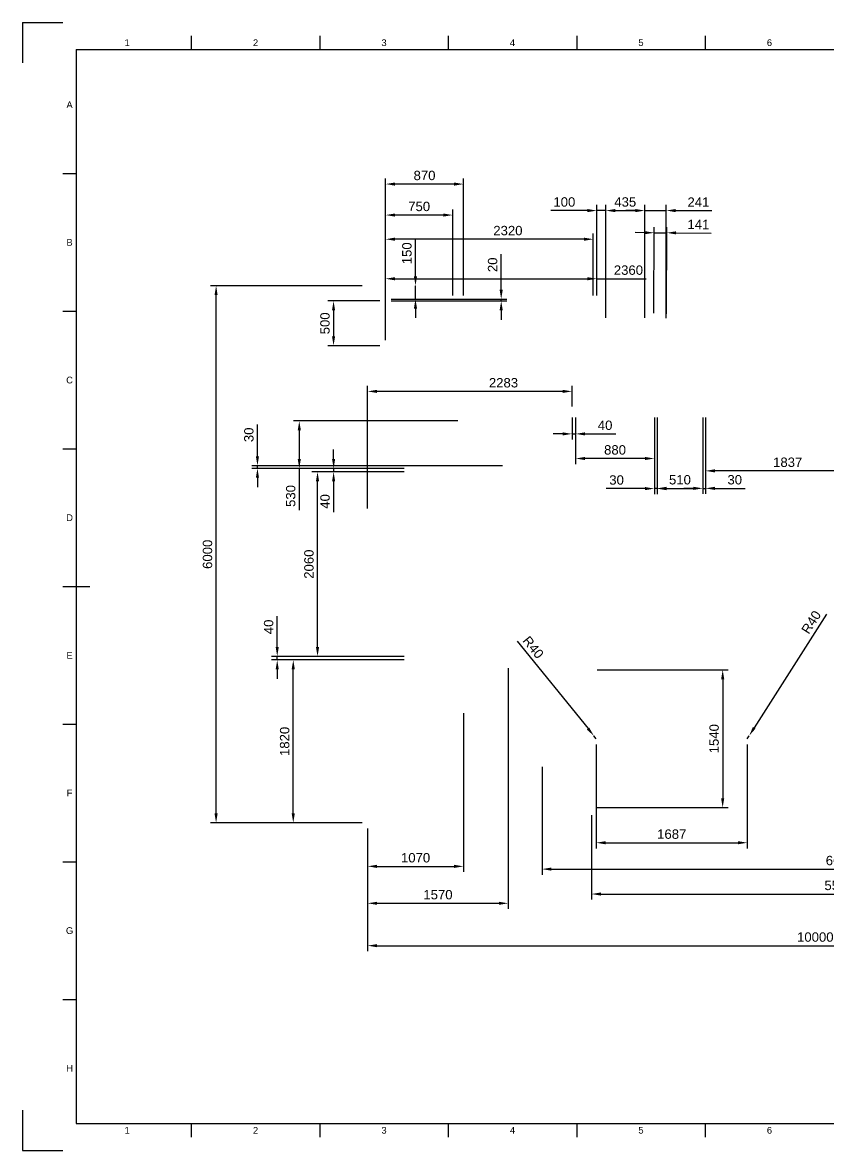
# Paper-space layout '시트1' of a CAD drawing. Header units: millimetres. Extents: x 0 to 594, y 0 to 420.
# Drawn here: x 0 to 299.7, y 0 to 420 of the extents above; entities that cross this region are included whole.
import ezdxf
from ezdxf.enums import TextEntityAlignment as Align

# ---------------------------------------------------------------- set-up
doc = ezdxf.new("R2010")
doc.units = ezdxf.units.MM
doc.header["$LTSCALE"] = 0.75
doc.layers.add('BORDER', color=7, linetype='Continuous', lineweight=25)
doc.layers.add('FD_Dimensions', color=7, linetype='Continuous', lineweight=25)
doc.styles.add('FusionTitle', font='arial.ttf')
doc.styles.get("Standard").update_dxf_attribs({"font": 'arial.ttf'})
doc.dimstyles.new('Dim-ISO-25', dxfattribs={"dimtxt": 3.5, "dimasz": 3.5, "dimexe": 2.1, "dimexo": 2.1, "dimgap": 1.4, "dimtad": 1, "dimzin": 12, "dimdsep": 46, "dimtxsty": 'Standard', "dimcen": 0, "dimazin": 3, "dimtp": 0.1, "dimtm": 0.1, "dimtfac": 0.714286, "dimtmove": 0, "dimatfit": 3, "dimfxl": 1, "dimtzin": 12, "dimarcsym": 0})

# ---------------------------------------------------------------- blocks, each defined once
blk = doc.blocks.new('ISO_A2_SHEET')
at = {"layer": 'BORDER'}
for p, q in [((62.8335, 415), (62.8335, 410)), ((110.6668, 415), (110.6668, 410)), ((158.5001, 415), (158.5001, 410)), ((206.3334, 415), (206.3334, 410)), ((254.1667, 415), (254.1667, 410)), ((20, 410), (584, 410)), ((20, 410), (20, 10)), ((15, 363.75), (20, 363.75)), ((15, 312.5), (20, 312.5)), ((15, 261.25), (20, 261.25)), ((15, 210), (25, 210)), ((15, 158.75), (20, 158.75)), ((15, 107.5), (20, 107.5)), ((15, 56.25), (20, 56.25)), ((20, 10), (584, 10)), ((62.8335, 10), (62.8335, 5)), ((110.6668, 10), (110.6668, 5)), ((158.5001, 10), (158.5001, 5)), ((206.3334, 10), (206.3334, 5)), ((254.1667, 10), (254.1667, 5))]:
    blk.add_line(p, q, dxfattribs=at)
at = {"layer": 'Defpoints'}
for p, q in [((0, 420), (15, 420)), ((0, 420), (0, 405)), ((0, 15), (0, 0)), ((0, 0), (15, 0))]:
    blk.add_line(p, q, dxfattribs=at)
at = {"layer": 'BORDER', "style": 'FusionTitle'}
for s, p in [('1', (38.91685, 412.5)), ('2', (86.75015, 412.5)), ('3', (134.58345, 412.5)), ('4', (182.41675, 412.5)), ('5', (230.25005, 412.5)), ('6', (278.08335, 412.5)), ('A', (17.5, 389.375)), ('B', (17.5, 338.125)), ('C', (17.5, 286.875)), ('D', (17.5, 235.625)), ('E', (17.5, 184.375)), ('F', (17.5, 133.125)), ('G', (17.5, 81.875)), ('H', (17.5, 30.625)), ('1', (38.91685, 7.5)), ('2', (86.75015, 7.5)), ('3', (134.58345, 7.5)), ('4', (182.41675, 7.5)), ('5', (230.25005, 7.5)), ('6', (278.08335, 7.5))]:
    blk.add_text(s, height=2.5, dxfattribs=at).set_placement(p, align=Align.MIDDLE)
blk = doc.blocks.new('*D68')
at = {"layer": 'Defpoints', "color": 0, "transparency": 16777216}
for p in [(128.49, 121.99), (461.83, 121.99), (461.83, 76.25)]:
    blk.add_point(p, dxfattribs=at)
at = {"layer": 'FD_Dimensions', "color": 0, "lineweight": -2, "transparency": 16777216}
for p, q in [((128.49, 119.89), (128.49, 74.15)), ((461.83, 119.89), (461.83, 74.15)), ((131.99, 76.25), (458.33, 76.25))]:
    blk.add_line(p, q, dxfattribs=at)
at = {"layer": 'FD_Dimensions', "color": 0, "transparency": 16777216}
for points in [[(131.99, 76.83), (131.99, 75.66), (128.49, 76.25)], [(458.33, 76.83), (458.33, 75.66), (461.83, 76.25)]]:
    blk.add_solid(points, dxfattribs=at)
at = {"layer": 'FD_Dimensions', "color": 0, "transparency": 16777216, "insert": (295.16, 79.44), "char_height": 3.5, "attachment_point": 5}
blk.add_mtext('10000', dxfattribs=at)
blk = doc.blocks.new('*D69')
at = {"layer": 'Defpoints', "color": 0, "transparency": 16777216}
for p in [(72.06, 321.99), (128.49, 321.99), (128.49, 121.99)]:
    blk.add_point(p, dxfattribs=at)
at = {"layer": 'FD_Dimensions', "color": 0, "lineweight": -2, "transparency": 16777216}
for p, q in [((126.39, 321.99), (69.96, 321.99)), ((72.06, 125.49), (72.06, 318.49)), ((126.39, 121.99), (69.96, 121.99))]:
    blk.add_line(p, q, dxfattribs=at)
at = {"layer": 'FD_Dimensions', "color": 0, "transparency": 16777216}
for points in [[(71.48, 318.49), (72.64, 318.49), (72.06, 321.99)], [(71.48, 125.49), (72.64, 125.49), (72.06, 121.99)]]:
    blk.add_solid(points, dxfattribs=at)
at = {"layer": 'FD_Dimensions', "color": 0, "transparency": 16777216, "insert": (68.87, 221.99), "char_height": 3.5, "attachment_point": 5, "rotation": 90}
blk.add_mtext('6000', dxfattribs=at)
blk = doc.blocks.new('*D285')
at = {"layer": 'Defpoints', "color": 0, "transparency": 16777216}
for p in [(146.3, 321.99), (146.3, 321.99), (146.3, 316.99)]:
    blk.add_point(p, dxfattribs=at)
at = {"layer": 'FD_Dimensions', "color": 0, "lineweight": -2, "transparency": 16777216}
for p, q in [((146.3, 325.49), (146.3, 339.18)), ((146.3, 316.99), (146.3, 321.99)), ((146.3, 313.49), (146.3, 309.99))]:
    blk.add_line(p, q, dxfattribs=at)
at = {"layer": 'FD_Dimensions', "color": 0, "transparency": 16777216}
for points in [[(145.71, 325.49), (146.88, 325.49), (146.3, 321.99)], [(145.71, 313.49), (146.88, 313.49), (146.3, 316.99)]]:
    blk.add_solid(points, dxfattribs=at)
at = {"layer": 'FD_Dimensions', "color": 0, "transparency": 16777216, "insert": (143.11, 334.08), "char_height": 3.5, "attachment_point": 5, "rotation": 90}
blk.add_mtext('150', dxfattribs=at)
blk = doc.blocks.new('*D286')
at = {"layer": 'Defpoints', "color": 0, "transparency": 16777216}
for p in [(135.16, 316.99), (135.16, 316.32), (178.21, 316.32)]:
    blk.add_point(p, dxfattribs=at)
at = {"layer": 'FD_Dimensions', "color": 0, "lineweight": -2, "transparency": 16777216}
for p, q in [((178.21, 320.49), (178.21, 333.72)), ((137.26, 316.99), (180.31, 316.99)), ((137.26, 316.32), (180.31, 316.32)), ((178.21, 316.32), (178.21, 316.99)), ((178.21, 312.82), (178.21, 309.32))]:
    blk.add_line(p, q, dxfattribs=at)
at = {"layer": 'FD_Dimensions', "color": 0, "transparency": 16777216}
for points in [[(177.62, 320.49), (178.79, 320.49), (178.21, 316.99)], [(177.62, 312.82), (178.79, 312.82), (178.21, 316.32)]]:
    blk.add_solid(points, dxfattribs=at)
at = {"layer": 'FD_Dimensions', "color": 0, "transparency": 16777216, "insert": (175.02, 329.79), "char_height": 3.5, "attachment_point": 5, "rotation": 90}
blk.add_mtext('20', dxfattribs=at)
blk = doc.blocks.new('*D287')
at = {"layer": 'Defpoints', "color": 0, "transparency": 16777216}
for p in [(135.16, 348.32), (160.16, 316.32), (135.16, 299.65)]:
    blk.add_point(p, dxfattribs=at)
at = {"layer": 'FD_Dimensions', "color": 0, "lineweight": -2, "transparency": 16777216}
for p, q in [((135.16, 301.75), (135.16, 350.42)), ((160.16, 318.42), (160.16, 350.42)), ((156.66, 348.32), (138.66, 348.32))]:
    blk.add_line(p, q, dxfattribs=at)
at = {"layer": 'FD_Dimensions', "color": 0, "transparency": 16777216}
for points in [[(138.66, 348.9), (138.66, 347.74), (135.16, 348.32)], [(156.66, 348.9), (156.66, 347.74), (160.16, 348.32)]]:
    blk.add_solid(points, dxfattribs=at)
at = {"layer": 'FD_Dimensions', "color": 0, "transparency": 16777216, "insert": (147.66, 351.51), "char_height": 3.5, "attachment_point": 5}
blk.add_mtext('750', dxfattribs=at)
blk = doc.blocks.new('*D288')
at = {"layer": 'Defpoints', "color": 0, "transparency": 16777216}
for p in [(135.16, 359.86), (164.16, 316.32), (135.16, 299.65)]:
    blk.add_point(p, dxfattribs=at)
at = {"layer": 'FD_Dimensions', "color": 0, "lineweight": -2, "transparency": 16777216}
for p, q in [((135.16, 301.75), (135.16, 361.96)), ((164.16, 318.42), (164.16, 361.96)), ((160.66, 359.86), (138.66, 359.86))]:
    blk.add_line(p, q, dxfattribs=at)
at = {"layer": 'FD_Dimensions', "color": 0, "transparency": 16777216}
for points in [[(138.66, 360.44), (138.66, 359.27), (135.16, 359.86)], [(160.66, 360.44), (160.66, 359.27), (164.16, 359.86)]]:
    blk.add_solid(points, dxfattribs=at)
at = {"layer": 'FD_Dimensions', "color": 0, "transparency": 16777216, "insert": (149.66, 363.04), "char_height": 3.5, "attachment_point": 5}
blk.add_mtext('870', dxfattribs=at)
blk = doc.blocks.new('*D289')
at = {"layer": 'Defpoints', "color": 0, "transparency": 16777216}
for p in [(135.16, 339.32), (212.49, 316.32), (135.16, 299.65)]:
    blk.add_point(p, dxfattribs=at)
at = {"layer": 'FD_Dimensions', "color": 0, "lineweight": -2, "transparency": 16777216}
for p, q in [((135.16, 301.75), (135.16, 341.42)), ((212.49, 318.42), (212.49, 341.42)), ((208.99, 339.32), (138.66, 339.32))]:
    blk.add_line(p, q, dxfattribs=at)
at = {"layer": 'FD_Dimensions', "color": 0, "transparency": 16777216}
for points in [[(138.66, 339.91), (138.66, 338.74), (135.16, 339.32)], [(208.99, 339.91), (208.99, 338.74), (212.49, 339.32)]]:
    blk.add_solid(points, dxfattribs=at)
at = {"layer": 'FD_Dimensions', "color": 0, "transparency": 16777216, "insert": (180.7, 342.51), "char_height": 3.5, "attachment_point": 5}
blk.add_mtext('2320', dxfattribs=at)
blk = doc.blocks.new('*D290')
at = {"layer": 'Defpoints', "color": 0, "transparency": 16777216}
for p in [(135.16, 324.6), (135.16, 316.32), (213.82, 316.32)]:
    blk.add_point(p, dxfattribs=at)
at = {"layer": 'FD_Dimensions', "color": 0, "lineweight": -2, "transparency": 16777216}
for p, q in [((135.16, 318.42), (135.16, 326.7)), ((138.66, 324.6), (210.32, 324.6)), ((213.82, 318.42), (213.82, 326.7)), ((213.82, 324.6), (232.23, 324.6))]:
    blk.add_line(p, q, dxfattribs=at)
at = {"layer": 'FD_Dimensions', "color": 0, "transparency": 16777216}
for points in [[(138.66, 325.19), (138.66, 324.02), (135.16, 324.6)], [(210.32, 325.19), (210.32, 324.02), (213.82, 324.6)]]:
    blk.add_solid(points, dxfattribs=at)
at = {"layer": 'FD_Dimensions', "color": 0, "transparency": 16777216, "insert": (225.58, 327.79), "char_height": 3.5, "attachment_point": 5}
blk.add_mtext('2360', dxfattribs=at)
blk = doc.blocks.new('*D314')
at = {"layer": 'Defpoints', "color": 0, "transparency": 16777216}
for p in [(193.41, 144.99), (415.57, 144.99), (415.57, 104.76)]:
    blk.add_point(p, dxfattribs=at)
at = {"layer": 'FD_Dimensions', "color": 0, "lineweight": -2, "transparency": 16777216}
for p, q in [((193.41, 142.89), (193.41, 102.66)), ((415.57, 142.89), (415.57, 102.66)), ((196.91, 104.76), (412.07, 104.76))]:
    blk.add_line(p, q, dxfattribs=at)
at = {"layer": 'FD_Dimensions', "color": 0, "transparency": 16777216}
for points in [[(196.91, 105.34), (196.91, 104.17), (193.41, 104.76)], [(412.07, 105.34), (412.07, 104.17), (415.57, 104.76)]]:
    blk.add_solid(points, dxfattribs=at)
at = {"layer": 'FD_Dimensions', "color": 0, "transparency": 16777216, "insert": (304.49, 107.94), "char_height": 3.5, "attachment_point": 5}
blk.add_mtext('6665', dxfattribs=at)
blk = doc.blocks.new('*D315')
at = {"layer": 'Defpoints', "color": 0, "transparency": 16777216}
for p in [(213.58, 153.32), (269.83, 153.32), (269.83, 114.58)]:
    blk.add_point(p, dxfattribs=at)
at = {"layer": 'FD_Dimensions', "color": 0, "lineweight": -2, "transparency": 16777216}
for p, q in [((213.58, 151.22), (213.58, 112.48)), ((269.83, 151.22), (269.83, 112.48)), ((217.08, 114.58), (266.33, 114.58))]:
    blk.add_line(p, q, dxfattribs=at)
at = {"layer": 'FD_Dimensions', "color": 0, "transparency": 16777216}
for points in [[(217.08, 115.17), (217.08, 114), (213.58, 114.58)], [(266.33, 115.17), (266.33, 114), (269.83, 114.58)]]:
    blk.add_solid(points, dxfattribs=at)
at = {"layer": 'FD_Dimensions', "color": 0, "transparency": 16777216, "insert": (241.71, 117.77), "char_height": 3.5, "attachment_point": 5}
blk.add_mtext('1687', dxfattribs=at)
blk = doc.blocks.new('*D316')
at = {"layer": 'Defpoints', "color": 0, "transparency": 16777216}
for p in [(212.74, 154.36), (213.58, 153.32)]:
    blk.add_point(p, dxfattribs=at)
at = {"layer": 'FD_Dimensions', "color": 0, "lineweight": -2, "transparency": 16777216}
for p, q in [((184.14, 189.66), (210.54, 157.08)), ((213.58, 153.32), (212.74, 154.36))]:
    blk.add_line(p, q, dxfattribs=at)
at = {"layer": 'FD_Dimensions', "color": 0, "transparency": 16777216}
blk.add_solid([(210.99, 157.44), (210.09, 156.71), (212.74, 154.36)], dxfattribs=at)
at = {"layer": 'FD_Dimensions', "color": 0, "transparency": 16777216, "insert": (190.13, 187.34), "char_height": 3.5, "attachment_point": 5, "rotation": 309.0081}
blk.add_mtext('R40', dxfattribs=at)
blk = doc.blocks.new('*D317')
at = {"layer": 'Defpoints', "color": 0, "transparency": 16777216}
for p in [(269.83, 153.32), (270.54, 154.44)]:
    blk.add_point(p, dxfattribs=at)
at = {"layer": 'FD_Dimensions', "color": 0, "lineweight": -2, "transparency": 16777216}
for p, q in [((299.32, 199.7), (272.42, 157.4)), ((269.83, 153.32), (270.54, 154.44))]:
    blk.add_line(p, q, dxfattribs=at)
at = {"layer": 'FD_Dimensions', "color": 0, "transparency": 16777216}
blk.add_solid([(271.93, 157.71), (272.91, 157.08), (270.54, 154.44)], dxfattribs=at)
at = {"layer": 'FD_Dimensions', "color": 0, "transparency": 16777216, "insert": (293.64, 196.71), "char_height": 3.5, "attachment_point": 5, "rotation": 57.547}
blk.add_mtext('R40', dxfattribs=at)
blk = doc.blocks.new('*D318')
at = {"layer": 'Defpoints', "color": 0, "transparency": 16777216}
for p in [(135.16, 316.32), (115.79, 299.65), (135.16, 299.65)]:
    blk.add_point(p, dxfattribs=at)
at = {"layer": 'FD_Dimensions', "color": 0, "lineweight": -2, "transparency": 16777216}
for p, q in [((133.06, 316.32), (113.69, 316.32)), ((115.79, 312.82), (115.79, 303.15)), ((133.06, 299.65), (113.69, 299.65))]:
    blk.add_line(p, q, dxfattribs=at)
at = {"layer": 'FD_Dimensions', "color": 0, "transparency": 16777216}
for points in [[(115.21, 312.82), (116.37, 312.82), (115.79, 316.32)], [(115.21, 303.15), (116.37, 303.15), (115.79, 299.65)]]:
    blk.add_solid(points, dxfattribs=at)
at = {"layer": 'FD_Dimensions', "color": 0, "transparency": 16777216, "insert": (112.6, 307.99), "char_height": 3.5, "attachment_point": 5, "rotation": 90}
blk.add_mtext('500', dxfattribs=at)
blk = doc.blocks.new('*D319')
at = {"layer": 'Defpoints', "color": 0, "transparency": 16777216}
for p in [(211.85, 178.99), (211.85, 127.65), (260.67, 127.65)]:
    blk.add_point(p, dxfattribs=at)
at = {"layer": 'FD_Dimensions', "color": 0, "lineweight": -2, "transparency": 16777216}
for p, q in [((213.95, 178.99), (262.77, 178.99)), ((260.67, 175.49), (260.67, 131.15)), ((213.95, 127.65), (262.77, 127.65))]:
    blk.add_line(p, q, dxfattribs=at)
at = {"layer": 'FD_Dimensions', "color": 0, "transparency": 16777216}
for points in [[(260.09, 175.49), (261.26, 175.49), (260.67, 178.99)], [(260.09, 131.15), (261.26, 131.15), (260.67, 127.65)]]:
    blk.add_solid(points, dxfattribs=at)
at = {"layer": 'FD_Dimensions', "color": 0, "transparency": 16777216, "insert": (257.49, 153.32), "char_height": 3.5, "attachment_point": 5, "rotation": 90}
blk.add_mtext('1540', dxfattribs=at)
blk = doc.blocks.new('*D320')
at = {"layer": 'Defpoints', "color": 0, "transparency": 16777216}
for p in [(211.85, 126.99), (396.14, 126.99), (396.14, 95.49)]:
    blk.add_point(p, dxfattribs=at)
at = {"layer": 'FD_Dimensions', "color": 0, "lineweight": -2, "transparency": 16777216}
for p, q in [((211.85, 124.89), (211.85, 93.39)), ((396.14, 124.89), (396.14, 93.39)), ((215.35, 95.49), (392.64, 95.49))]:
    blk.add_line(p, q, dxfattribs=at)
at = {"layer": 'FD_Dimensions', "color": 0, "transparency": 16777216}
for points in [[(215.35, 96.07), (215.35, 94.9), (211.85, 95.49)], [(392.64, 96.07), (392.64, 94.9), (396.14, 95.49)]]:
    blk.add_solid(points, dxfattribs=at)
at = {"layer": 'FD_Dimensions', "color": 0, "transparency": 16777216, "insert": (303.99, 98.67), "char_height": 3.5, "attachment_point": 5}
blk.add_mtext('5529', dxfattribs=at)
blk = doc.blocks.new('*D321')
at = {"layer": 'Defpoints', "color": 0, "transparency": 16777216}
for p in [(180.83, 181.65), (128.49, 121.99), (180.83, 92.03)]:
    blk.add_point(p, dxfattribs=at)
at = {"layer": 'FD_Dimensions', "color": 0, "lineweight": -2, "transparency": 16777216}
for p, q in [((180.83, 179.55), (180.83, 89.93)), ((128.49, 119.89), (128.49, 89.93)), ((131.99, 92.03), (177.33, 92.03))]:
    blk.add_line(p, q, dxfattribs=at)
at = {"layer": 'FD_Dimensions', "color": 0, "transparency": 16777216}
for points in [[(131.99, 92.61), (131.99, 91.45), (128.49, 92.03)], [(177.33, 92.61), (177.33, 91.45), (180.83, 92.03)]]:
    blk.add_solid(points, dxfattribs=at)
at = {"layer": 'FD_Dimensions', "color": 0, "transparency": 16777216, "insert": (154.66, 95.22), "char_height": 3.5, "attachment_point": 5}
blk.add_mtext('1570', dxfattribs=at)
blk = doc.blocks.new('*D322')
at = {"layer": 'Defpoints', "color": 0, "transparency": 16777216}
for p in [(164.16, 164.99), (128.49, 121.99), (164.16, 105.79)]:
    blk.add_point(p, dxfattribs=at)
at = {"layer": 'FD_Dimensions', "color": 0, "lineweight": -2, "transparency": 16777216}
for p, q in [((164.16, 162.89), (164.16, 103.69)), ((128.49, 119.89), (128.49, 103.69)), ((131.99, 105.79), (160.66, 105.79))]:
    blk.add_line(p, q, dxfattribs=at)
at = {"layer": 'FD_Dimensions', "color": 0, "transparency": 16777216}
for points in [[(131.99, 106.37), (131.99, 105.2), (128.49, 105.79)], [(160.66, 106.37), (160.66, 105.2), (164.16, 105.79)]]:
    blk.add_solid(points, dxfattribs=at)
at = {"layer": 'FD_Dimensions', "color": 0, "transparency": 16777216, "insert": (146.33, 108.97), "char_height": 3.5, "attachment_point": 5}
blk.add_mtext('1070', dxfattribs=at)
blk = doc.blocks.new('*D328')
at = {"layer": 'Defpoints', "color": 0, "transparency": 16777216}
for p in [(100.79, 182.65), (144.16, 182.65), (128.49, 121.99)]:
    blk.add_point(p, dxfattribs=at)
at = {"layer": 'FD_Dimensions', "color": 0, "lineweight": -2, "transparency": 16777216}
for p, q in [((142.06, 182.65), (98.69, 182.65)), ((100.79, 125.49), (100.79, 179.15)), ((126.39, 121.99), (98.69, 121.99))]:
    blk.add_line(p, q, dxfattribs=at)
at = {"layer": 'FD_Dimensions', "color": 0, "transparency": 16777216}
for points in [[(100.2, 179.15), (101.37, 179.15), (100.79, 182.65)], [(100.2, 125.49), (101.37, 125.49), (100.79, 121.99)]]:
    blk.add_solid(points, dxfattribs=at)
at = {"layer": 'FD_Dimensions', "color": 0, "transparency": 16777216, "insert": (97.6, 152.32), "char_height": 3.5, "attachment_point": 5, "rotation": 90}
blk.add_mtext('1820', dxfattribs=at)
blk = doc.blocks.new('*D329')
at = {"layer": 'Defpoints', "color": 0, "transparency": 16777216}
for p in [(94.82, 182.65), (144.16, 183.99), (144.16, 182.65)]:
    blk.add_point(p, dxfattribs=at)
at = {"layer": 'FD_Dimensions', "color": 0, "lineweight": -2, "transparency": 16777216}
for p, q in [((94.82, 187.49), (94.82, 198.93)), ((142.06, 183.99), (92.72, 183.99)), ((142.06, 182.65), (92.72, 182.65)), ((94.82, 182.65), (94.82, 183.99)), ((94.82, 179.15), (94.82, 175.65))]:
    blk.add_line(p, q, dxfattribs=at)
at = {"layer": 'FD_Dimensions', "color": 0, "transparency": 16777216}
for points in [[(94.24, 187.49), (95.4, 187.49), (94.82, 183.99)], [(94.24, 179.15), (95.4, 179.15), (94.82, 182.65)]]:
    blk.add_solid(points, dxfattribs=at)
at = {"layer": 'FD_Dimensions', "color": 0, "transparency": 16777216, "insert": (91.63, 194.96), "char_height": 3.5, "attachment_point": 5, "rotation": 90}
blk.add_mtext('40', dxfattribs=at)
blk = doc.blocks.new('*D330')
at = {"layer": 'Defpoints', "color": 0, "transparency": 16777216}
for p in [(109.82, 252.65), (144.16, 252.65), (144.16, 183.99)]:
    blk.add_point(p, dxfattribs=at)
at = {"layer": 'FD_Dimensions', "color": 0, "lineweight": -2, "transparency": 16777216}
for p, q in [((142.06, 252.65), (107.72, 252.65)), ((109.82, 187.49), (109.82, 249.15)), ((142.06, 183.99), (107.72, 183.99))]:
    blk.add_line(p, q, dxfattribs=at)
at = {"layer": 'FD_Dimensions', "color": 0, "transparency": 16777216}
for points in [[(109.24, 249.15), (110.41, 249.15), (109.82, 252.65)], [(109.24, 187.49), (110.41, 187.49), (109.82, 183.99)]]:
    blk.add_solid(points, dxfattribs=at)
at = {"layer": 'FD_Dimensions', "color": 0, "transparency": 16777216, "insert": (106.64, 218.32), "char_height": 3.5, "attachment_point": 5, "rotation": 90}
blk.add_mtext('2060', dxfattribs=at)
blk = doc.blocks.new('*D331')
at = {"layer": 'Defpoints', "color": 0, "transparency": 16777216}
for p in [(115.82, 253.99), (144.16, 253.99), (144.16, 252.65)]:
    blk.add_point(p, dxfattribs=at)
at = {"layer": 'FD_Dimensions', "color": 0, "lineweight": -2, "transparency": 16777216}
for p, q in [((115.82, 257.49), (115.82, 260.99)), ((142.06, 253.99), (113.72, 253.99)), ((142.06, 252.65), (113.72, 252.65)), ((115.82, 253.99), (115.82, 252.65)), ((115.82, 249.15), (115.82, 237.71))]:
    blk.add_line(p, q, dxfattribs=at)
at = {"layer": 'FD_Dimensions', "color": 0, "transparency": 16777216}
for points in [[(115.24, 257.49), (116.4, 257.49), (115.82, 253.99)], [(115.24, 249.15), (116.4, 249.15), (115.82, 252.65)]]:
    blk.add_solid(points, dxfattribs=at)
at = {"layer": 'FD_Dimensions', "color": 0, "transparency": 16777216, "insert": (112.63, 241.68), "char_height": 3.5, "attachment_point": 5, "rotation": 90}
blk.add_mtext('40', dxfattribs=at)
blk = doc.blocks.new('*D347')
at = {"layer": 'Defpoints', "color": 0, "transparency": 16777216}
for p in [(254.26, 274.99), (315.49, 274.99), (254.26, 253.06)]:
    blk.add_point(p, dxfattribs=at)
at = {"layer": 'FD_Dimensions', "color": 0, "lineweight": -2, "transparency": 16777216}
for p, q in [((254.26, 272.89), (254.26, 250.96)), ((315.49, 272.89), (315.49, 250.96)), ((311.99, 253.06), (257.76, 253.06))]:
    blk.add_line(p, q, dxfattribs=at)
at = {"layer": 'FD_Dimensions', "color": 0, "transparency": 16777216}
for points in [[(257.76, 253.64), (257.76, 252.47), (254.26, 253.06)], [(311.99, 253.64), (311.99, 252.47), (315.49, 253.06)]]:
    blk.add_solid(points, dxfattribs=at)
at = {"layer": 'FD_Dimensions', "color": 0, "transparency": 16777216, "insert": (284.88, 256.24), "char_height": 3.5, "attachment_point": 5}
blk.add_mtext('1837', dxfattribs=at)
blk = doc.blocks.new('*D350')
at = {"layer": 'Defpoints', "color": 0, "transparency": 16777216}
for p in [(204.59, 274.99), (205.92, 274.99), (205.92, 266.83)]:
    blk.add_point(p, dxfattribs=at)
at = {"layer": 'FD_Dimensions', "color": 0, "lineweight": -2, "transparency": 16777216}
for p, q in [((204.59, 272.89), (204.59, 264.73)), ((205.92, 272.89), (205.92, 264.73)), ((201.09, 266.83), (197.59, 266.83)), ((204.59, 266.83), (205.92, 266.83)), ((209.42, 266.83), (220.86, 266.83))]:
    blk.add_line(p, q, dxfattribs=at)
at = {"layer": 'FD_Dimensions', "color": 0, "transparency": 16777216}
for points in [[(201.09, 267.42), (201.09, 266.25), (204.59, 266.83)], [(209.42, 267.42), (209.42, 266.25), (205.92, 266.83)]]:
    blk.add_solid(points, dxfattribs=at)
at = {"layer": 'FD_Dimensions', "color": 0, "transparency": 16777216, "insert": (216.89, 270.02), "char_height": 3.5, "attachment_point": 5}
blk.add_mtext('40', dxfattribs=at)
blk = doc.blocks.new('*D351')
at = {"layer": 'Defpoints', "color": 0, "transparency": 16777216}
for p in [(128.49, 282.66), (204.59, 274.99), (128.49, 236.89)]:
    blk.add_point(p, dxfattribs=at)
at = {"layer": 'FD_Dimensions', "color": 0, "lineweight": -2, "transparency": 16777216}
for p, q in [((128.49, 238.99), (128.49, 284.76)), ((201.09, 282.66), (131.99, 282.66)), ((204.59, 277.09), (204.59, 284.76))]:
    blk.add_line(p, q, dxfattribs=at)
at = {"layer": 'FD_Dimensions', "color": 0, "transparency": 16777216}
for points in [[(131.99, 283.24), (131.99, 282.07), (128.49, 282.66)], [(201.09, 283.24), (201.09, 282.07), (204.59, 282.66)]]:
    blk.add_solid(points, dxfattribs=at)
at = {"layer": 'FD_Dimensions', "color": 0, "transparency": 16777216, "insert": (179.06, 285.85), "char_height": 3.5, "attachment_point": 5}
blk.add_mtext('2283', dxfattribs=at)
blk = doc.blocks.new('*D353')
at = {"layer": 'Defpoints', "color": 0, "transparency": 16777216}
for p in [(87.45, 253.99), (144.16, 253.99), (180.83, 254.99)]:
    blk.add_point(p, dxfattribs=at)
at = {"layer": 'FD_Dimensions', "color": 0, "lineweight": -2, "transparency": 16777216}
for p, q in [((87.45, 258.49), (87.45, 270.38)), ((178.73, 254.99), (85.35, 254.99)), ((142.06, 253.99), (85.35, 253.99)), ((87.45, 253.99), (87.45, 254.99)), ((87.45, 250.49), (87.45, 246.99))]:
    blk.add_line(p, q, dxfattribs=at)
at = {"layer": 'FD_Dimensions', "color": 0, "transparency": 16777216}
for points in [[(86.86, 258.49), (88.03, 258.49), (87.45, 254.99)], [(86.86, 250.49), (88.03, 250.49), (87.45, 253.99)]]:
    blk.add_solid(points, dxfattribs=at)
at = {"layer": 'FD_Dimensions', "color": 0, "transparency": 16777216, "insert": (84.26, 266.48), "char_height": 3.5, "attachment_point": 5, "rotation": 90}
blk.add_mtext('30', dxfattribs=at)
blk = doc.blocks.new('*D354')
at = {"layer": 'Defpoints', "color": 0, "transparency": 16777216}
for p in [(164.16, 271.65), (103.03, 253.99), (144.16, 253.99)]:
    blk.add_point(p, dxfattribs=at)
at = {"layer": 'FD_Dimensions', "color": 0, "lineweight": -2, "transparency": 16777216}
for p, q in [((162.06, 271.65), (100.93, 271.65)), ((103.03, 268.15), (103.03, 257.49)), ((142.06, 253.99), (100.93, 253.99)), ((103.03, 253.99), (103.03, 238.44))]:
    blk.add_line(p, q, dxfattribs=at)
at = {"layer": 'FD_Dimensions', "color": 0, "transparency": 16777216}
for points in [[(102.45, 268.15), (103.62, 268.15), (103.03, 271.65)], [(102.45, 257.49), (103.62, 257.49), (103.03, 253.99)]]:
    blk.add_solid(points, dxfattribs=at)
at = {"layer": 'FD_Dimensions', "color": 0, "transparency": 16777216, "insert": (99.85, 243.71), "char_height": 3.5, "attachment_point": 5, "rotation": 90}
blk.add_mtext('530', dxfattribs=at)
blk = doc.blocks.new('*D373')
at = {"layer": 'Defpoints', "color": 0, "transparency": 16777216}
for p in [(205.92, 274.99), (235.26, 274.99), (205.92, 257.66)]:
    blk.add_point(p, dxfattribs=at)
at = {"layer": 'FD_Dimensions', "color": 0, "lineweight": -2, "transparency": 16777216}
for p, q in [((205.92, 272.89), (205.92, 255.56)), ((235.26, 272.89), (235.26, 255.56)), ((231.76, 257.66), (209.42, 257.66))]:
    blk.add_line(p, q, dxfattribs=at)
at = {"layer": 'FD_Dimensions', "color": 0, "transparency": 16777216}
for points in [[(209.42, 258.24), (209.42, 257.08), (205.92, 257.66)], [(231.76, 258.24), (231.76, 257.08), (235.26, 257.66)]]:
    blk.add_solid(points, dxfattribs=at)
at = {"layer": 'FD_Dimensions', "color": 0, "transparency": 16777216, "insert": (220.59, 260.85), "char_height": 3.5, "attachment_point": 5}
blk.add_mtext('880', dxfattribs=at)
blk = doc.blocks.new('*D382')
at = {"layer": 'Defpoints', "color": 0, "transparency": 16777216}
for p in [(213.82, 349.99), (213.82, 316.32), (217.15, 307.99)]:
    blk.add_point(p, dxfattribs=at)
at = {"layer": 'FD_Dimensions', "color": 0, "lineweight": -2, "transparency": 16777216}
for p, q in [((210.32, 349.99), (196.63, 349.99)), ((213.82, 318.42), (213.82, 352.09)), ((217.15, 349.99), (213.82, 349.99)), ((217.15, 310.09), (217.15, 352.09)), ((220.65, 349.99), (224.15, 349.99))]:
    blk.add_line(p, q, dxfattribs=at)
at = {"layer": 'FD_Dimensions', "color": 0, "transparency": 16777216}
for points in [[(210.32, 350.57), (210.32, 349.4), (213.82, 349.99)], [(220.65, 350.57), (220.65, 349.4), (217.15, 349.99)]]:
    blk.add_solid(points, dxfattribs=at)
at = {"layer": 'FD_Dimensions', "color": 0, "transparency": 16777216, "insert": (201.72, 353.17), "char_height": 3.5, "attachment_point": 5}
blk.add_mtext('100', dxfattribs=at)
blk = doc.blocks.new('*D383')
at = {"layer": 'Defpoints', "color": 0, "transparency": 16777216}
for p in [(231.65, 349.99), (217.15, 307.99), (231.65, 307.99)]:
    blk.add_point(p, dxfattribs=at)
at = {"layer": 'FD_Dimensions', "color": 0, "lineweight": -2, "transparency": 16777216}
for p, q in [((217.15, 310.09), (217.15, 352.09)), ((220.65, 349.99), (228.15, 349.99)), ((231.65, 310.09), (231.65, 352.09))]:
    blk.add_line(p, q, dxfattribs=at)
at = {"layer": 'FD_Dimensions', "color": 0, "transparency": 16777216}
for points in [[(220.65, 350.57), (220.65, 349.4), (217.15, 349.99)], [(228.15, 350.57), (228.15, 349.4), (231.65, 349.99)]]:
    blk.add_solid(points, dxfattribs=at)
at = {"layer": 'FD_Dimensions', "color": 0, "transparency": 16777216, "insert": (224.4, 353.17), "char_height": 3.5, "attachment_point": 5}
blk.add_mtext('435', dxfattribs=at)
blk = doc.blocks.new('*D384')
at = {"layer": 'Defpoints', "color": 0, "transparency": 16777216}
for p in [(239.68, 349.99), (231.65, 307.99), (239.68, 307.85)]:
    blk.add_point(p, dxfattribs=at)
at = {"layer": 'FD_Dimensions', "color": 0, "lineweight": -2, "transparency": 16777216}
for p, q in [((228.15, 349.99), (224.65, 349.99)), ((231.65, 310.09), (231.65, 352.09)), ((231.65, 349.99), (239.68, 349.99)), ((239.68, 309.95), (239.68, 352.09)), ((243.18, 349.99), (256.6, 349.99))]:
    blk.add_line(p, q, dxfattribs=at)
at = {"layer": 'FD_Dimensions', "color": 0, "transparency": 16777216}
for points in [[(228.15, 350.57), (228.15, 349.4), (231.65, 349.99)], [(243.18, 350.57), (243.18, 349.4), (239.68, 349.99)]]:
    blk.add_solid(points, dxfattribs=at)
at = {"layer": 'FD_Dimensions', "color": 0, "transparency": 16777216, "insert": (251.64, 353.14), "char_height": 3.5, "attachment_point": 5}
blk.add_mtext('241', dxfattribs=at)
blk = doc.blocks.new('*D385')
at = {"layer": 'Defpoints', "color": 0, "transparency": 16777216}
for p in [(239.83, 341.71), (234.99, 309.66), (239.69, 309.45)]:
    blk.add_point(p, dxfattribs=at)
at = {"layer": 'FD_Dimensions', "color": 0, "lineweight": -2, "transparency": 16777216}
for p, q in [((231.64, 341.74), (228.14, 341.76)), ((235, 311.76), (235.15, 343.83)), ((235.14, 341.73), (239.83, 341.71)), ((239.7, 311.55), (239.84, 343.81)), ((243.33, 341.69), (256.37, 341.63))]:
    blk.add_line(p, q, dxfattribs=at)
at = {"layer": 'FD_Dimensions', "color": 0, "transparency": 16777216}
for points in [[(231.64, 342.33), (231.63, 341.16), (235.14, 341.73)], [(243.34, 342.27), (243.33, 341.11), (239.83, 341.71)]]:
    blk.add_solid(points, dxfattribs=at)
at = {"layer": 'FD_Dimensions', "color": 0, "transparency": 16777216, "insert": (251.62, 344.81), "char_height": 3.5, "attachment_point": 5, "rotation": 359.7427}
blk.add_mtext('141', dxfattribs=at)
blk = doc.blocks.new('*D386')
at = {"layer": 'Defpoints', "color": 0, "transparency": 16777216}
for p in [(235.26, 274.99), (236.26, 274.99), (236.26, 246.45)]:
    blk.add_point(p, dxfattribs=at)
at = {"layer": 'FD_Dimensions', "color": 0, "lineweight": -2, "transparency": 16777216}
for p, q in [((235.26, 272.89), (235.26, 244.35)), ((236.26, 272.89), (236.26, 244.35)), ((231.76, 246.45), (217.27, 246.45)), ((236.26, 246.45), (235.26, 246.45)), ((239.76, 246.45), (243.26, 246.45))]:
    blk.add_line(p, q, dxfattribs=at)
at = {"layer": 'FD_Dimensions', "color": 0, "transparency": 16777216}
for points in [[(231.76, 247.04), (231.76, 245.87), (235.26, 246.45)], [(239.76, 247.04), (239.76, 245.87), (236.26, 246.45)]]:
    blk.add_solid(points, dxfattribs=at)
at = {"layer": 'FD_Dimensions', "color": 0, "transparency": 16777216, "insert": (221.17, 249.64), "char_height": 3.5, "attachment_point": 5}
blk.add_mtext('30', dxfattribs=at)
blk = doc.blocks.new('*D387')
at = {"layer": 'Defpoints', "color": 0, "transparency": 16777216}
for p in [(236.26, 274.99), (253.26, 274.99), (253.26, 246.55)]:
    blk.add_point(p, dxfattribs=at)
at = {"layer": 'FD_Dimensions', "color": 0, "lineweight": -2, "transparency": 16777216}
for p, q in [((236.26, 272.89), (236.26, 244.45)), ((253.26, 272.89), (253.26, 244.45)), ((239.76, 246.55), (249.76, 246.55))]:
    blk.add_line(p, q, dxfattribs=at)
at = {"layer": 'FD_Dimensions', "color": 0, "transparency": 16777216}
for points in [[(239.76, 247.13), (239.76, 245.96), (236.26, 246.55)], [(249.76, 247.13), (249.76, 245.96), (253.26, 246.55)]]:
    blk.add_solid(points, dxfattribs=at)
at = {"layer": 'FD_Dimensions', "color": 0, "transparency": 16777216, "insert": (244.76, 249.73), "char_height": 3.5, "attachment_point": 5}
blk.add_mtext('510', dxfattribs=at)
blk = doc.blocks.new('*D388')
at = {"layer": 'Defpoints', "color": 0, "transparency": 16777216}
for p in [(253.26, 274.99), (254.26, 274.99), (254.26, 246.55)]:
    blk.add_point(p, dxfattribs=at)
at = {"layer": 'FD_Dimensions', "color": 0, "lineweight": -2, "transparency": 16777216}
for p, q in [((253.26, 272.89), (253.26, 244.45)), ((254.26, 272.89), (254.26, 244.45)), ((249.76, 246.55), (246.26, 246.55)), ((253.26, 246.55), (254.26, 246.55)), ((257.76, 246.55), (269.06, 246.55))]:
    blk.add_line(p, q, dxfattribs=at)
at = {"layer": 'FD_Dimensions', "color": 0, "transparency": 16777216}
for points in [[(249.76, 247.13), (249.76, 245.96), (253.26, 246.55)], [(257.76, 247.13), (257.76, 245.96), (254.26, 246.55)]]:
    blk.add_solid(points, dxfattribs=at)
at = {"layer": 'FD_Dimensions', "color": 0, "transparency": 16777216, "insert": (265.16, 249.73), "char_height": 3.5, "attachment_point": 5}
blk.add_mtext('30', dxfattribs=at)

psp = doc.layouts.new('시트1')

# ---------------------------------------------------------------- block references
at = {"layer": 'BORDER'}
psp.add_blockref('ISO_A2_SHEET', (0, 0), dxfattribs=at)

# ---------------------------------------------------------------- dimensions: what is measured, and where the dimension line sits
at = {"layer": 'FD_Dimensions'}
for base, p1, p2, angle, picture, middle in [((135.16059, 359.85778), (164.16059, 316.31941), (135.16059, 299.65275), 180, '*D288', (149.66059, 363.04478)), ((213.81854, 349.98608), (217.15188, 307.98608), (213.81854, 316.31941), 180, '*D382', (201.72277, 353.17309)), ((146.2956, 321.98608), (146.2956, 316.98608), (146.2956, 321.98608), 270, '*D285', (143.10859, 334.08185)), ((115.79, 299.65275), (135.16059, 316.31941), (135.16059, 299.65275), 90, '*D318', (112.60299, 307.98608)), ((180.82726, 92.03009), (128.49392, 121.98608), (180.82726, 181.65275), 180, '*D321', (154.66059, 95.2171)), ((164.16059, 105.78608), (128.49392, 121.98608), (164.16059, 164.98608), 180, '*D322', (146.32726, 108.97309))]:
    dim = psp.add_linear_dim(base=base, p1=p1, p2=p2, angle=angle, dimstyle='Dim-ISO-25', override={"dimlfac": -30, "dimclrd": 0, "dimclre": 0}, dxfattribs=at)
    dim.commit()
    dim.dimension.update_dxf_attribs({"geometry": picture, "text_midpoint": middle})
for base, p1, p2, override, picture, middle in [((135.16059, 348.31941), (160.16059, 316.31941), (135.16059, 299.65275), {"dimlfac": -30, "dimclrd": 0, "dimclre": 0}, '*D287', (147.66059, 351.50642)), ((239.68277, 349.98608), (231.65188, 307.98608), (239.68277, 307.85059), {"dimdec": 0, "dimlfac": -30, "dimclrd": 0, "dimclre": 0}, '*D384', (251.64127, 353.14324)), ((205.91854, 257.6598), (235.26101, 274.98608), (205.91854, 274.98608), {"dimdec": 0, "dimlfac": -30, "dimclrd": 0, "dimclre": 0}, '*D373', (220.58978, 260.84681))]:
    dim = psp.add_linear_dim(base=base, p1=p1, p2=p2, dimstyle='Dim-ISO-25', override=override, dxfattribs=at)
    dim.commit()
    dim.dimension.update_dxf_attribs({"geometry": picture, "text_midpoint": middle})
for p1, p2, distance, override, picture, middle in [((217.15188, 307.98608), (231.65188, 307.98608), 42, {"dimlfac": -30, "dimclrd": 0, "dimclre": 0}, '*D383', (224.40188, 353.17428)), ((213.58293, 153.31941), (269.82726, 153.31941), -38.73598, {"dimdec": 0, "dimlfac": -30, "dimclrd": 0, "dimclre": 0}, '*D315', (241.70509, 117.77044)), ((211.85095, 126.98608), (396.1369, 126.98608), -31.5, {"dimdec": 0, "dimlfac": -30, "dimclrd": 0, "dimclre": 0}, '*D320', (303.99392, 98.67309))]:
    dim = psp.add_aligned_dim(p1=p1, p2=p2, distance=distance, dimstyle='Dim-ISO-25', override=override, dxfattribs=at)
    dim.commit()
    dim.dimension.update_dxf_attribs({"geometry": picture, "text_midpoint": middle})
for base, p1, p2, override, picture, middle in [((135.16059, 339.32235), (212.48521, 316.31941), (135.16059, 299.65275), {"dimdec": 0, "dimlfac": -30}, '*D289', (180.70279, 339.32235)), ((128.49392, 282.65709), (204.58521, 274.98608), (128.49392, 236.89293), {"dimdec": 0, "dimlfac": -30}, '*D351', (179.05812, 282.65709)), ((205.91854, 266.83418), (204.58521, 274.98608), (205.91854, 274.98608), {"dimlfac": -30}, '*D350', (216.88983, 266.83418)), ((236.26101, 246.45214), (235.26101, 274.98608), (236.26101, 274.98608), {"dimlfac": -30}, '*D386', (221.17144, 246.45214)), ((254.26101, 246.5463), (253.26101, 274.98608), (254.26101, 274.98608), {"dimlfac": -30}, '*D388', (265.16067, 246.5463)), ((254.26101, 253.05618), (315.49392, 274.98608), (254.26101, 274.98608), {"dimdec": 0, "dimlfac": -30}, '*D347', (284.87747, 253.05618)), ((415.5748, 104.75517), (193.41304, 144.98608), (415.5748, 144.98608), {"dimdec": 0, "dimlfac": -30}, '*D314', (304.49392, 104.75517)), ((461.82726, 76.2483), (128.49392, 121.98608), (461.82726, 121.98608), {"dimlfac": -30}, '*D68', (295.16059, 76.2483))]:
    dim = psp.add_linear_dim(base=base, p1=p1, p2=p2, dimstyle='Dim-ISO-25', override=override, dxfattribs=at)
    dim.commit()
    dim.dimension.update_dxf_attribs({"geometry": picture, "text_midpoint": middle, "dimtype": 160})
for base, p1, p2, angle, override, picture, middle in [((239.83482, 341.70696), (234.99276, 309.66021), (239.68996, 309.45058), 359.7426953, {"dimdec": 0, "dimlfac": -30}, '*D385', (251.60642, 341.6541)), ((178.20663, 316.31941), (135.16059, 316.98608), (135.16059, 316.31941), 270, {"dimlfac": -30}, '*D286', (178.20663, 329.7916)), ((135.16059, 324.60355), (213.81854, 316.31941), (135.16059, 316.31941), 180, {"dimdec": 0, "dimlfac": -30}, '*D290', (225.58408, 324.60355)), ((72.05903, 321.98608), (128.49392, 121.98608), (128.49392, 321.98608), 90, {"dimlfac": -30}, '*D69', (72.05903, 221.98608)), ((253.26101, 246.5463), (236.26101, 274.98608), (253.26101, 274.98608), 180, {"dimlfac": -30}, '*D387', (244.76101, 246.5463)), ((87.44717, 253.98608), (180.82726, 254.98608), (144.16059, 253.98608), 270, {"dimlfac": -30}, '*D353', (87.44717, 266.47807)), ((103.03379, 253.98608), (164.16059, 271.65275), (144.16059, 253.98608), 270, {"dimlfac": -30}, '*D354', (103.03379, 243.70505)), ((115.82064, 253.98608), (144.16059, 252.65275), (144.16059, 253.98608), 90, {"dimlfac": -30}, '*D331', (115.82064, 241.68147)), ((109.82261, 252.65275), (144.16059, 183.98608), (144.16059, 252.65275), 270, {"dimlfac": -30}, '*D330', (109.82261, 218.31941)), ((94.82144, 182.65275), (144.16059, 183.98608), (144.16059, 182.65275), 270, {"dimlfac": -30}, '*D329', (94.82144, 194.95736)), ((100.78757, 182.65275), (128.49392, 121.98608), (144.16059, 182.65275), 270, {"dimlfac": -30}, '*D328', (100.78757, 152.31941)), ((260.67406, 127.65275), (211.85095, 178.98608), (211.85095, 127.65275), 90, {"dimlfac": -30}, '*D319', (260.67406, 153.31941))]:
    dim = psp.add_linear_dim(base=base, p1=p1, p2=p2, angle=angle, dimstyle='Dim-ISO-25', override=override, dxfattribs=at)
    dim.commit()
    dim.dimension.update_dxf_attribs({"geometry": picture, "text_midpoint": middle, "dimtype": 160})
for center, mpoint, picture, middle in [((269.82726, 153.31941), (270.54273, 154.44452), '*D317', (296.32941, 194.99487)), ((213.58293, 153.31941), (212.74369, 154.35549), '*D316', (187.65399, 185.32974))]:
    dim = psp.add_radius_dim(center=center, mpoint=mpoint, dimstyle='Dim-ISO-25', override={"dimlfac": -30, "dimse1": 1}, dxfattribs=at)
    dim.commit()
    dim.dimension.update_dxf_attribs({"geometry": picture, "text_midpoint": middle, "dimtype": 164})

doc.saveas('drawing.dxf')
